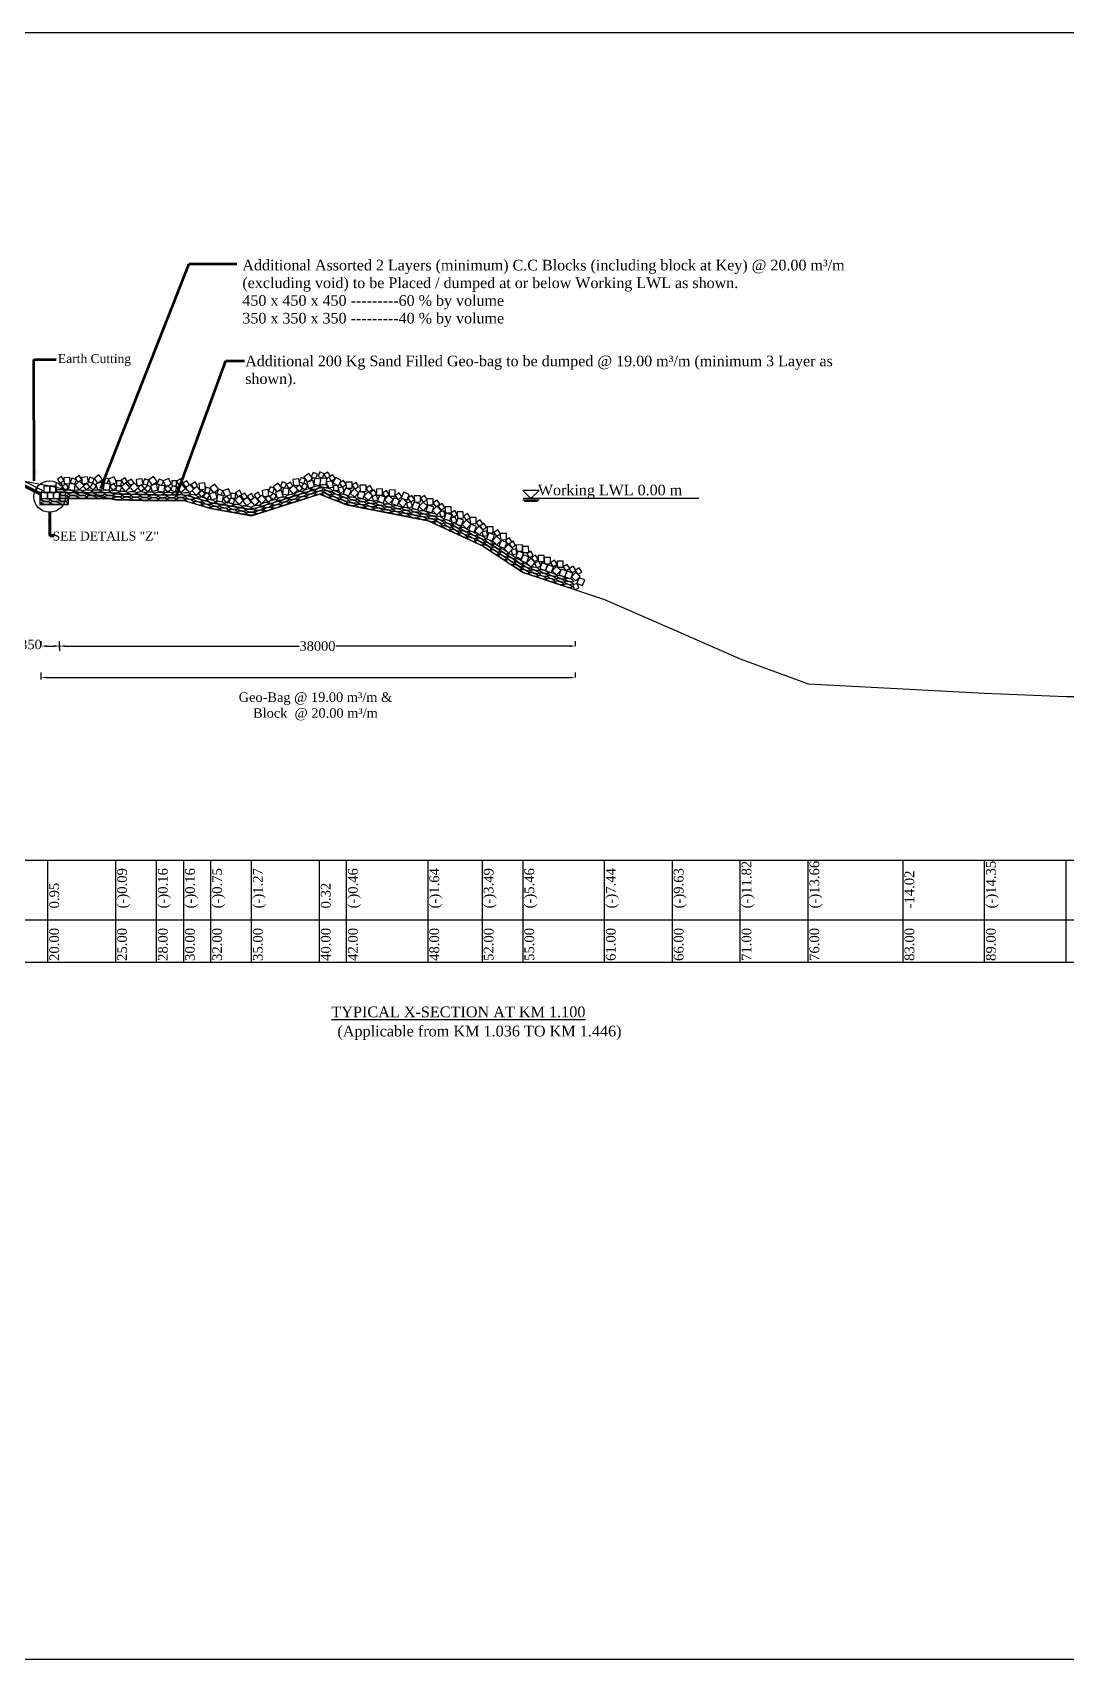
# Model space of a CAD drawing. Header units: metres. Extents: x -2434 to 11656, y -15288 to 8109.
# Drawn here: x 1209.5 to 1285.7, y -13585.7 to -13465.8 of the extents above; entities that cross this region are included whole.
import ezdxf

# ---------------------------------------------------------------- set-up
doc = ezdxf.new("R2010")
doc.units = ezdxf.units.M
doc.layers.add('LINE', color=7, linetype='Continuous')
doc.styles.get("Standard").update_dxf_attribs({"font": 'times.ttf'})
doc.dimstyles.get("Standard").update_dxf_attribs({"dimtxt": 0.5, "dimasz": 0.4075, "dimexe": 0.364, "dimexo": 0.219, "dimgap": 0.09, "dimtad": 0, "dimdec": 0, "dimlfac": 1000, "dimzin": 0, "dimdsep": 46, "dimtxsty": 'Standard', "dimcen": 0.09, "dimadec": 0, "dimazin": 0, "dimtfac": 1, "dimtdec": 0, "dimtofl": 0, "dimtmove": 0, "dimatfit": 3, "dimfxl": 1, "dimtolj": 1, "dimtzin": 0, "dimarcsym": 0})

# ---------------------------------------------------------------- blocks, each defined once
blk = doc.blocks.new('*D509')
at = {"color": 0, "lineweight": -2, "ltscale": 0.5}
for p, q in [((1211.51, -13511.14), (1211.51, -13510.63)), ((1211.92, -13510.99), (1229.17, -13510.99)), ((1249.1, -13510.99), (1231.85, -13510.99)), ((1249.51, -13510.99), (1249.51, -13510.63))]:
    blk.add_line(p, q, dxfattribs=at)
at = {"color": 0, "linetype": 'Continuous', "lineweight": -3, "ltscale": 0.5}
for points in [[(1211.92, -13510.92), (1211.92, -13511.06), (1211.51, -13510.99)], [(1249.1, -13510.92), (1249.1, -13511.06), (1249.51, -13510.99)]]:
    blk.add_solid(points, dxfattribs=at)
at = {"layer": 'Defpoints', "color": 0, "linetype": 'Continuous', "lineweight": -3, "ltscale": 0.5}
for p in [(1249.51, -13510.99), (1249.51, -13510.99), (1211.51, -13516.69)]:
    blk.add_point(p, dxfattribs=at)
at = {"color": 0, "linetype": 'Continuous', "lineweight": -3, "ltscale": 0.5, "insert": (1230.51, -13510.99), "char_height": 0.7, "attachment_point": 5}
blk.add_mtext('\\A1;38000', dxfattribs=at)
blk = doc.blocks.new('*D510')
at = {"color": 0, "lineweight": -2, "ltscale": 0.5}
for p, q in [((1210.16, -13510.99), (1210.16, -13510.63)), ((1210.57, -13510.99), (1211.1, -13510.99)), ((1211.51, -13510.89), (1211.51, -13511.35))]:
    blk.add_line(p, q, dxfattribs=at)
at = {"color": 0, "linetype": 'Continuous', "lineweight": -3, "ltscale": 0.5}
for points in [[(1210.57, -13510.92), (1210.57, -13511.06), (1210.16, -13510.99)], [(1211.1, -13510.92), (1211.1, -13511.06), (1211.51, -13510.99)]]:
    blk.add_solid(points, dxfattribs=at)
at = {"layer": 'Defpoints', "color": 0, "linetype": 'Continuous', "lineweight": -3, "ltscale": 0.5}
for p in [(1210.16, -13510.99), (1211.51, -13510.68), (1211.51, -13510.99)]:
    blk.add_point(p, dxfattribs=at)
at = {"color": 0, "linetype": 'Continuous', "lineweight": -3, "ltscale": 0.5, "insert": (1209.14, -13510.88), "char_height": 0.7, "attachment_point": 5}
blk.add_mtext('\\A1;1350', dxfattribs=at)
blk = doc.blocks.new('*D511')
at = {"color": 0, "lineweight": -2, "ltscale": 0.5}
for p, q in [((1210.16, -13513.46), (1210.16, -13512.94)), ((1210.57, -13513.31), (1249.1, -13513.31)), ((1249.51, -13513.31), (1249.51, -13512.94))]:
    blk.add_line(p, q, dxfattribs=at)
at = {"color": 0, "linetype": 'Continuous', "lineweight": -3, "ltscale": 0.5}
for points in [[(1210.57, -13513.24), (1210.57, -13513.38), (1210.16, -13513.31)], [(1249.1, -13513.24), (1249.1, -13513.38), (1249.51, -13513.31)]]:
    blk.add_solid(points, dxfattribs=at)
at = {"layer": 'Defpoints', "color": 0, "linetype": 'Continuous', "lineweight": -3, "ltscale": 0.5}
for p in [(1249.51, -13513.31), (1249.51, -13513.31), (1210.16, -13519.35)]:
    blk.add_point(p, dxfattribs=at)
at = {"color": 0, "linetype": 'Continuous', "lineweight": -3, "ltscale": 0.5, "insert": (1230.36, -13515.44), "char_height": 0.7, "attachment_point": 5}
blk.add_mtext('\\A1;Geo-Bag @ 19.00 m³/m &\\PBlock  @ 20.00 m³/m', dxfattribs=at)

msp = doc.modelspace()

# ---------------------------------------------------------------- linework, layer by layer
at = {"color": 0, "linetype": 'Continuous', "lineweight": -3, "ltscale": 0.5}
for p, q in [((1210.160176, -13499.828929), (1204.788069, -13497.142875)), ((1210.160176, -13499.717125), (1204.811676, -13497.042875)), ((1210.060176, -13499.858426), (1204.829075, -13497.242875)), ((1210.343377, -13499.585119), (1204.858889, -13496.842875)), ((1208.656515, -13498.783097), (1210.656515, -13499.165097)), ((1209.781882, -13499.527979), (1209.871325, -13499.349093)), ((1210.139653, -13499.706864), (1210.229096, -13499.527979)), ((1210.656515, -13499.165097), (1215.656515, -13500.205097)), ((1211.510176, -13500.119097), (1215.220314, -13500.114367)), ((1212.152579, -13500.119659), (1212.152579, -13500.562362)), ((1215.656515, -13500.205097), (1218.656515, -13500.283097)), ((1225.656515, -13501.385097), (1230.656515, -13499.799097)), ((1230.656515, -13499.799097), (1232.656515, -13500.579097)), ((1246.231893, -13500.119097), (1245.631893, -13499.519097)), ((1246.831893, -13499.519097), (1245.631893, -13499.519097)), ((1245.631893, -13500.219097), (1246.831893, -13500.219097)), ((1258.605781, -13500.119097), (1245.661113, -13500.119097)), ((1246.231893, -13500.119097), (1246.831893, -13499.519097)), ((1210.060176, -13500.562362), (1212.152579, -13500.562362)), ((1218.656515, -13500.283097), (1220.656515, -13500.275097)), ((1220.656515, -13500.275097), (1222.656515, -13500.865097)), ((1222.656515, -13500.865097), (1225.656515, -13501.385097)), ((1232.656515, -13500.579097), (1238.656515, -13501.759097)), ((1245.751893, -13500.319097), (1246.711893, -13500.319097)), ((1238.656515, -13501.759097), (1242.656515, -13503.609097)), ((1242.656515, -13503.609097), (1245.656515, -13505.579097)), ((1245.656515, -13505.579097), (1251.656515, -13507.559097)), ((1251.656515, -13507.559097), (1256.656515, -13509.749097)), ((1256.656515, -13509.749097), (1261.656515, -13511.939097)), ((1261.656515, -13511.939097), (1266.656515, -13513.779097)), ((1266.656515, -13513.779097), (1273.656515, -13514.139097)), ((1273.656515, -13514.139097), (1279.656515, -13514.469097)), ((1279.656515, -13514.469097), (1285.656515, -13514.699097)), ((1285.656515, -13514.699097), (1290.656515, -13514.729097))]:
    msp.add_line(p, q, dxfattribs=at)
at = {"color": 0, "lineweight": -3, "ltscale": 0.5}
msp.add_line((1210.060176, -13499.858426), (1210.060176, -13500.562362), dxfattribs=at)
at = {"color": 0, "lineweight": -2}
for p, q in [((1185.656515, -13526.76622), (1290.656515, -13526.76622)), ((1210.656515, -13534.286604), (1210.656515, -13526.76622)), ((1215.656515, -13534.286604), (1215.656515, -13526.76622)), ((1218.656515, -13534.286604), (1218.656515, -13526.76622)), ((1220.656515, -13534.286604), (1220.656515, -13526.76622)), ((1222.656515, -13534.286604), (1222.656515, -13526.76622)), ((1225.656515, -13534.286604), (1225.656515, -13526.76622)), ((1230.656515, -13534.286604), (1230.656515, -13526.76622)), ((1232.656515, -13534.286604), (1232.656515, -13526.76622)), ((1238.656515, -13534.286604), (1238.656515, -13526.76622)), ((1242.656515, -13534.286604), (1242.656515, -13526.76622)), ((1245.656515, -13534.286604), (1245.656515, -13526.76622)), ((1251.656515, -13534.286604), (1251.656515, -13526.76622)), ((1256.656515, -13534.286604), (1256.656515, -13526.76622)), ((1261.656515, -13534.286604), (1261.656515, -13526.76622)), ((1266.656515, -13534.286604), (1266.656515, -13526.76622)), ((1273.656515, -13534.286604), (1273.656515, -13526.76622)), ((1279.656515, -13534.286604), (1279.656515, -13526.76622)), ((1285.656515, -13534.286604), (1285.656515, -13526.76622)), ((1176.106726, -13531.159447), (1290.656515, -13531.159447)), ((1176.005834, -13534.286604), (1291.724283, -13534.286604))]:
    msp.add_line(p, q, dxfattribs=at)
at = {"color": 0, "linetype": 'Continuous', "lineweight": -3, "ltscale": 0.5}
for points in [[(1211.250753, -13499.454962), (1211.700059, -13499.429975), (1211.675072, -13498.98067), (1211.225766, -13499.005657), (1211.250753, -13499.454962)], [(1211.531267, -13498.988667), (1211.82779, -13498.802727), (1211.64185, -13498.506203), (1211.345326, -13498.692144), (1211.531267, -13498.988667)], [(1211.876075, -13499.512948), (1212.172598, -13499.327007), (1211.986658, -13499.030484), (1211.690135, -13499.216424), (1211.876075, -13499.512948)], [(1211.84942, -13499.037893), (1212.298726, -13499.012906), (1212.273739, -13498.5636), (1211.824433, -13498.588587), (1211.84942, -13499.037893)], [(1212.664824, -13499.075729), (1212.218638, -13499.017269), (1212.160178, -13499.463456), (1212.606364, -13499.521916), (1212.664824, -13499.075729)], [(1212.298508, -13498.943951), (1212.625106, -13499.069785), (1212.750939, -13498.743187), (1212.424342, -13498.617354), (1212.298508, -13498.943951)], [(1213.29233, -13499.171848), (1212.988842, -13498.83959), (1212.656584, -13499.143078), (1212.960072, -13499.475336), (1213.29233, -13499.171848)], [(1212.854333, -13498.90729), (1213.150857, -13498.721349), (1212.964916, -13498.424826), (1212.668393, -13498.610766), (1212.854333, -13498.90729)], [(1213.577057, -13498.52761), (1213.130344, -13498.5819), (1213.184634, -13499.028613), (1213.631347, -13498.974323), (1213.577057, -13498.52761)], [(1213.746802, -13499.261535), (1213.52743, -13498.988815), (1213.254711, -13499.208188), (1213.474083, -13499.480907), (1213.746802, -13499.261535)], [(1213.615696, -13498.871533), (1213.942294, -13498.997366), (1214.068127, -13498.670769), (1213.74153, -13498.544935), (1213.615696, -13498.871533)], [(1214.014319, -13499.486032), (1214.227962, -13499.208802), (1213.950731, -13498.995159), (1213.737088, -13499.272389), (1214.014319, -13499.486032)], [(1214.315996, -13499.00005), (1214.676115, -13498.730207), (1214.406272, -13498.370089), (1214.046154, -13498.639931), (1214.315996, -13499.00005)], [(1214.179646, -13499.038025), (1214.300031, -13499.471623), (1214.733629, -13499.351238), (1214.613244, -13498.91764), (1214.179646, -13499.038025)], [(1214.683163, -13498.897588), (1215.009761, -13499.023421), (1215.135594, -13498.696824), (1214.808997, -13498.57099), (1214.683163, -13498.897588)], [(1215.236182, -13499.051497), (1214.789996, -13498.993037), (1214.731536, -13499.439223), (1215.177722, -13499.497683), (1215.236182, -13499.051497)], [(1215.122725, -13498.684126), (1215.289835, -13499.101946), (1215.707656, -13498.934835), (1215.540545, -13498.517015), (1215.122725, -13498.684126)], [(1215.704518, -13499.297063), (1215.485146, -13499.024344), (1215.212426, -13499.243716), (1215.431798, -13499.516435), (1215.704518, -13499.297063)], [(1216.059495, -13499.161827), (1216.061874, -13498.811835), (1215.711882, -13498.809456), (1215.709503, -13499.159448), (1216.059495, -13499.161827)], [(1216.22724, -13499.070371), (1216.523764, -13498.884431), (1216.337823, -13498.587907), (1216.0413, -13498.773848), (1216.22724, -13499.070371)], [(1216.399551, -13498.960796), (1216.059496, -13499.25552), (1216.35422, -13499.595576), (1216.694275, -13499.300851), (1216.399551, -13498.960796)], [(1216.705883, -13499.172266), (1217.002407, -13498.986325), (1216.816466, -13498.689802), (1216.519943, -13498.875742), (1216.705883, -13499.172266)], [(1217.31841, -13499.304122), (1217.014923, -13498.971864), (1216.682665, -13499.275352), (1216.986152, -13499.60761), (1217.31841, -13499.304122)], [(1217.603138, -13498.659884), (1217.156425, -13498.714174), (1217.210715, -13499.160887), (1217.657428, -13499.106597), (1217.603138, -13498.659884)], [(1217.641777, -13499.003807), (1217.968374, -13499.12964), (1218.094208, -13498.803043), (1217.76761, -13498.677209), (1217.641777, -13499.003807)], [(1218.342077, -13499.132324), (1218.702195, -13498.862481), (1218.432353, -13498.502363), (1218.072235, -13498.772205), (1218.342077, -13499.132324)], [(1218.709244, -13499.029862), (1219.035841, -13499.155695), (1219.161675, -13498.829098), (1218.835077, -13498.703264), (1218.709244, -13499.029862)], [(1219.148805, -13498.8164), (1219.315916, -13499.23422), (1219.733737, -13499.06711), (1219.566626, -13498.649289), (1219.148805, -13498.8164)], [(1220.131998, -13499.173614), (1220.134377, -13498.823622), (1219.784385, -13498.821243), (1219.782006, -13499.171235), (1220.131998, -13499.173614)], [(1220.311661, -13499.150636), (1220.608184, -13498.964696), (1220.422244, -13498.668172), (1220.125721, -13498.854113), (1220.311661, -13499.150636)], [(1220.483971, -13499.041061), (1220.143916, -13499.335785), (1220.43864, -13499.67584), (1220.778696, -13499.381116), (1220.483971, -13499.041061)], [(1220.775402, -13499.291613), (1221.071925, -13499.105673), (1220.885985, -13498.809149), (1220.589461, -13498.99509), (1220.775402, -13499.291613)], [(1221.38086, -13499.375692), (1221.677383, -13499.189752), (1221.491443, -13498.893228), (1221.194919, -13499.079169), (1221.38086, -13499.375692)], [(1222.2084, -13498.966794), (1221.761687, -13499.021084), (1221.815978, -13499.467797), (1222.262691, -13499.413507), (1222.2084, -13498.966794)], [(1227.525596, -13499.629618), (1227.885714, -13499.359775), (1227.615872, -13498.999657), (1227.255753, -13499.2695), (1227.525596, -13499.629618)], [(1227.785563, -13499.226066), (1228.112161, -13499.3519), (1228.237994, -13499.025302), (1227.911397, -13498.899469), (1227.785563, -13499.226066)], [(1228.399086, -13499.390358), (1228.695609, -13499.204418), (1228.509669, -13498.907895), (1228.213145, -13499.093835), (1228.399086, -13499.390358)], [(1229.144894, -13498.667547), (1228.698181, -13498.721837), (1228.752471, -13499.168551), (1229.199184, -13499.11426), (1229.144894, -13498.667547)], [(1229.171292, -13498.89844), (1229.49789, -13499.024274), (1229.623723, -13498.697676), (1229.297126, -13498.571843), (1229.171292, -13498.89844)], [(1229.593387, -13499.471176), (1229.80703, -13499.193946), (1229.529799, -13498.980303), (1229.316156, -13499.257533), (1229.593387, -13499.471176)], [(1229.780153, -13498.905224), (1230.140271, -13498.635382), (1229.870429, -13498.275264), (1229.51031, -13498.545106), (1229.780153, -13498.905224)], [(1229.725597, -13498.919737), (1229.845982, -13499.353336), (1230.279581, -13499.23295), (1230.159196, -13498.799352), (1229.725597, -13498.919737)], [(1230.055111, -13498.518847), (1230.381708, -13498.64468), (1230.507542, -13498.318083), (1230.180944, -13498.192249), (1230.055111, -13498.518847)], [(1230.747424, -13498.69063), (1230.301237, -13498.63217), (1230.242778, -13499.078356), (1230.688964, -13499.136816), (1230.747424, -13498.69063)], [(1230.557782, -13498.491554), (1230.88438, -13498.617387), (1231.010213, -13498.29079), (1230.683616, -13498.164956), (1230.557782, -13498.491554)], [(1231.199541, -13498.66502), (1230.753355, -13498.60656), (1230.694895, -13499.052746), (1231.141082, -13499.111206), (1231.199541, -13498.66502)], [(1231.171305, -13498.655846), (1231.467828, -13498.469905), (1231.281888, -13498.173382), (1230.985365, -13498.359322), (1231.171305, -13498.655846)], [(1231.675725, -13499.280861), (1231.622593, -13498.834008), (1231.175741, -13498.88714), (1231.228873, -13499.333993), (1231.675725, -13499.280861)], [(1231.336569, -13498.555355), (1231.528732, -13498.847885), (1231.821261, -13498.655722), (1231.629098, -13498.363192), (1231.336569, -13498.555355)], [(1232.262852, -13498.783315), (1231.868131, -13498.567223), (1231.652039, -13498.961944), (1232.04676, -13499.178036), (1232.262852, -13498.783315)], [(1232.128737, -13498.980049), (1232.3209, -13499.272578), (1232.613429, -13499.080415), (1232.421266, -13498.787886), (1232.128737, -13498.980049)], [(1232.614942, -13499.368623), (1233.064841, -13499.359068), (1233.055285, -13498.909169), (1232.605387, -13498.918725), (1232.614942, -13499.368623)], [(1233.058771, -13499.136677), (1233.250934, -13499.429207), (1233.543464, -13499.237044), (1233.351301, -13498.944515), (1233.058771, -13499.136677)], [(1215.633143, -13499.485265), (1215.959741, -13499.611098), (1216.085574, -13499.284501), (1215.758977, -13499.158667), (1215.633143, -13499.485265)], [(1217.772883, -13499.393809), (1217.55351, -13499.121089), (1217.280791, -13499.340462), (1217.500163, -13499.613181), (1217.772883, -13499.393809)], [(1218.040399, -13499.618306), (1218.254042, -13499.341076), (1217.976812, -13499.127433), (1217.763169, -13499.404663), (1218.040399, -13499.618306)], [(1218.205727, -13499.170299), (1218.326112, -13499.603897), (1218.75971, -13499.483512), (1218.639325, -13499.049914), (1218.205727, -13499.170299)], [(1219.262263, -13499.183771), (1218.816076, -13499.125311), (1218.757616, -13499.571497), (1219.203803, -13499.629957), (1219.262263, -13499.183771)], [(1219.730598, -13499.429337), (1219.511226, -13499.156618), (1219.238507, -13499.37599), (1219.457879, -13499.64871), (1219.730598, -13499.429337)], [(1219.705646, -13499.497051), (1220.032243, -13499.622885), (1220.158077, -13499.296287), (1219.831479, -13499.170454), (1219.705646, -13499.497051)], [(1221.114679, -13499.072066), (1220.774624, -13499.366791), (1221.069348, -13499.706846), (1221.409403, -13499.412122), (1221.114679, -13499.072066)], [(1221.912564, -13499.570368), (1221.609077, -13499.23811), (1221.276819, -13499.541598), (1221.580306, -13499.873856), (1221.912564, -13499.570368)], [(1222.223346, -13499.782703), (1222.003974, -13499.509983), (1221.731255, -13499.729355), (1221.950627, -13500.002075), (1222.223346, -13499.782703)], [(1222.376613, -13500.155455), (1222.590256, -13499.878225), (1222.313026, -13499.664582), (1222.099383, -13499.941812), (1222.376613, -13500.155455)], [(1222.187378, -13499.616629), (1222.513976, -13499.742462), (1222.639809, -13499.415865), (1222.313212, -13499.290031), (1222.187378, -13499.616629)], [(1222.560933, -13499.772981), (1222.681318, -13500.20658), (1223.114916, -13500.086194), (1222.994531, -13499.652596), (1222.560933, -13499.772981)], [(1222.851747, -13499.698274), (1223.211866, -13499.428432), (1222.942023, -13499.068314), (1222.581905, -13499.338156), (1222.851747, -13499.698274)], [(1223.581136, -13499.905063), (1223.134949, -13499.846603), (1223.076489, -13500.29279), (1223.522676, -13500.35125), (1223.581136, -13499.905063)], [(1223.093546, -13499.759328), (1223.420143, -13499.885161), (1223.545977, -13499.558564), (1223.219379, -13499.43273), (1223.093546, -13499.759328)], [(1223.547125, -13499.561685), (1223.714236, -13499.979506), (1224.132057, -13499.812395), (1223.964946, -13499.394575), (1223.547125, -13499.561685)], [(1224.044287, -13500.207626), (1223.824915, -13499.934906), (1223.552196, -13500.154279), (1223.771568, -13500.426998), (1224.044287, -13500.207626)], [(1223.969161, -13500.405566), (1224.295758, -13500.531399), (1224.421592, -13500.204802), (1224.094994, -13500.078968), (1223.969161, -13500.405566)], [(1224.478557, -13500.090263), (1224.480936, -13499.740271), (1224.130944, -13499.737892), (1224.128565, -13500.087884), (1224.478557, -13500.090263)], [(1224.75365, -13499.926988), (1224.413595, -13500.221713), (1224.708319, -13500.561768), (1225.048375, -13500.267044), (1224.75365, -13499.926988)], [(1224.64504, -13499.997551), (1224.941563, -13499.81161), (1224.755623, -13499.515087), (1224.4591, -13499.701027), (1224.64504, -13499.997551)], [(1225.051463, -13500.202995), (1225.347986, -13500.017054), (1225.162046, -13499.720531), (1224.865523, -13499.906471), (1225.051463, -13500.202995)], [(1225.340571, -13500.02018), (1225.000515, -13500.314904), (1225.29524, -13500.654959), (1225.635295, -13500.360235), (1225.340571, -13500.02018)], [(1225.535996, -13500.243886), (1225.832519, -13500.057945), (1225.646579, -13499.761422), (1225.350055, -13499.947362), (1225.535996, -13500.243886)], [(1225.912736, -13499.992683), (1225.572681, -13500.287407), (1225.867405, -13500.627462), (1226.20746, -13500.332738), (1225.912736, -13499.992683)], [(1226.025499, -13500.141878), (1226.322023, -13499.955937), (1226.136082, -13499.659414), (1225.839559, -13499.845354), (1226.025499, -13500.141878)], [(1226.714516, -13500.196816), (1226.411029, -13499.864558), (1226.078771, -13500.168046), (1226.382258, -13500.500304), (1226.714516, -13500.196816)], [(1226.879468, -13499.465237), (1226.432755, -13499.519527), (1226.487046, -13499.96624), (1226.933759, -13499.91195), (1226.879468, -13499.465237)], [(1227.151012, -13500.179392), (1226.93164, -13499.906673), (1226.65892, -13500.126045), (1226.878293, -13500.398764), (1227.151012, -13500.179392)], [(1226.890378, -13499.586107), (1227.216975, -13499.71194), (1227.342809, -13499.385343), (1227.016211, -13499.259509), (1226.890378, -13499.586107)], [(1227.283693, -13500.204519), (1227.497336, -13499.927288), (1227.220105, -13499.713645), (1227.006462, -13499.990876), (1227.283693, -13500.204519)], [(1227.423217, -13499.660387), (1227.543602, -13500.093985), (1227.9772, -13499.9736), (1227.856815, -13499.540001), (1227.423217, -13499.660387)], [(1228.427322, -13499.399533), (1227.981136, -13499.341073), (1227.922676, -13499.787259), (1228.368862, -13499.845719), (1228.427322, -13499.399533)], [(1229.053401, -13499.489606), (1228.749914, -13499.157348), (1228.417656, -13499.460835), (1228.721143, -13499.793093), (1229.053401, -13499.489606)], [(1229.416438, -13499.381702), (1229.197066, -13499.108983), (1228.924346, -13499.328355), (1229.143718, -13499.601075), (1229.416438, -13499.381702)], [(1232.046485, -13499.515654), (1232.02704, -13499.166195), (1231.677581, -13499.185639), (1231.697025, -13499.535098), (1232.046485, -13499.515654)], [(1232.138191, -13499.691456), (1232.473336, -13499.590571), (1232.37245, -13499.255426), (1232.037306, -13499.356311), (1232.138191, -13499.691456)], [(1232.562145, -13499.34864), (1232.407415, -13499.771202), (1232.829978, -13499.925932), (1232.984707, -13499.503369), (1232.562145, -13499.34864)], [(1233.542729, -13499.700882), (1233.214116, -13499.393452), (1232.906685, -13499.722065), (1233.235299, -13500.029495), (1233.542729, -13499.700882)], [(1233.59098, -13499.571498), (1233.436251, -13499.99406), (1233.858813, -13500.148789), (1234.013542, -13499.726227), (1233.59098, -13499.571498)], [(1233.643778, -13499.591481), (1234.093676, -13499.581926), (1234.084121, -13499.132027), (1233.634222, -13499.141583), (1233.643778, -13499.591481)], [(1234.571564, -13499.92374), (1234.242951, -13499.61631), (1233.935521, -13499.944923), (1234.264134, -13500.252353), (1234.571564, -13499.92374)], [(1234.087607, -13499.359535), (1234.27977, -13499.652064), (1234.572299, -13499.459902), (1234.380136, -13499.167372), (1234.087607, -13499.359535)], [(1234.380741, -13499.679266), (1234.572904, -13499.971796), (1234.865433, -13499.779633), (1234.673271, -13499.487103), (1234.380741, -13499.679266)], [(1234.624607, -13500.30671), (1234.959752, -13500.205825), (1234.858866, -13499.87068), (1234.523722, -13499.971565), (1234.624607, -13500.30671)], [(1234.859871, -13499.870316), (1235.309769, -13499.86076), (1235.300214, -13499.410861), (1234.850315, -13499.420417), (1234.859871, -13499.870316)], [(1235.086441, -13499.873991), (1234.931712, -13500.296553), (1235.354274, -13500.451282), (1235.509003, -13500.02872), (1235.086441, -13499.873991)], [(1235.303868, -13499.730962), (1235.496031, -13500.023492), (1235.788561, -13499.831329), (1235.596398, -13499.5388), (1235.303868, -13499.730962)], [(1236.076359, -13500.198183), (1235.747746, -13499.890753), (1235.440315, -13500.219366), (1235.768929, -13500.526796), (1236.076359, -13500.198183)], [(1235.788208, -13499.946374), (1236.238106, -13499.936818), (1236.228551, -13499.486919), (1235.778652, -13499.496475), (1235.788208, -13499.946374)], [(1236.12461, -13500.068799), (1235.969881, -13500.491361), (1236.392443, -13500.64609), (1236.547172, -13500.223528), (1236.12461, -13500.068799)], [(1236.237338, -13499.888662), (1236.429501, -13500.181192), (1236.722031, -13499.989029), (1236.529868, -13499.6965), (1236.237338, -13499.888662)], [(1237.105194, -13500.421041), (1236.776581, -13500.11361), (1236.469151, -13500.442224), (1236.797764, -13500.749654), (1237.105194, -13500.421041)], [(1236.839767, -13499.661239), (1236.685038, -13500.083802), (1237.1076, -13500.238531), (1237.262329, -13499.815969), (1236.839767, -13499.661239)], [(1237.161027, -13500.096868), (1237.35319, -13500.389398), (1237.645719, -13500.197235), (1237.453556, -13499.904706), (1237.161027, -13500.096868)], [(1237.649433, -13500.384128), (1238.099331, -13500.374572), (1238.089776, -13499.924674), (1237.639877, -13499.934229), (1237.649433, -13500.384128)], [(1238.093618, -13500.094416), (1238.285781, -13500.386945), (1238.578311, -13500.194782), (1238.386148, -13499.902253), (1238.093618, -13500.094416)], [(1238.586422, -13500.59631), (1239.036321, -13500.586754), (1239.026765, -13500.136855), (1238.576867, -13500.146411), (1238.586422, -13500.59631)], [(1239.037351, -13500.433995), (1239.229514, -13500.726525), (1239.522043, -13500.534362), (1239.32988, -13500.241832), (1239.037351, -13500.433995)], [(1237.170481, -13500.808276), (1237.505626, -13500.70739), (1237.40474, -13500.372246), (1237.069595, -13500.473131), (1237.170481, -13500.808276)], [(1237.625042, -13500.375499), (1237.470312, -13500.798061), (1237.892875, -13500.952791), (1238.047604, -13500.530228), (1237.625042, -13500.375499)], [(1238.615694, -13500.693537), (1238.28708, -13500.386107), (1237.97965, -13500.71472), (1238.308264, -13501.02215), (1238.615694, -13500.693537)], [(1238.653877, -13500.598357), (1238.499148, -13501.020919), (1238.92171, -13501.175648), (1239.076439, -13500.753086), (1238.653877, -13500.598357)], [(1239.619594, -13500.993377), (1239.290981, -13500.685947), (1238.98355, -13501.01456), (1239.312164, -13501.32199), (1239.619594, -13500.993377)], [(1239.404911, -13500.679779), (1239.597074, -13500.972308), (1239.889603, -13500.780146), (1239.69744, -13500.487616), (1239.404911, -13500.679779)], [(1239.5882, -13501.463058), (1239.923345, -13501.362172), (1239.822459, -13501.027028), (1239.487314, -13501.127913), (1239.5882, -13501.463058)], [(1239.991979, -13501.182279), (1239.837249, -13501.604842), (1240.259812, -13501.759571), (1240.414541, -13501.337009), (1239.991979, -13501.182279)], [(1239.920535, -13501.183595), (1240.370434, -13501.174039), (1240.360878, -13500.724141), (1239.91098, -13500.733697), (1239.920535, -13501.183595)], [(1240.326492, -13501.205582), (1240.518655, -13501.498111), (1240.811184, -13501.305948), (1240.619021, -13501.013419), (1240.326492, -13501.205582)], [(1240.81371, -13501.559591), (1241.263609, -13501.550035), (1241.254053, -13501.100137), (1240.804155, -13501.109692), (1240.81371, -13501.559591)], [(1241.263733, -13501.427696), (1241.455896, -13501.720225), (1241.748425, -13501.528063), (1241.556263, -13501.235533), (1241.263733, -13501.427696)], [(1240.429719, -13501.901735), (1240.764864, -13501.80085), (1240.663978, -13501.465705), (1240.328834, -13501.566591), (1240.429719, -13501.901735)], [(1240.853673, -13501.558919), (1240.698943, -13501.981482), (1241.121506, -13502.136211), (1241.276235, -13501.713649), (1240.853673, -13501.558919)], [(1241.795783, -13502.018813), (1241.467169, -13501.711383), (1241.159739, -13502.039996), (1241.488353, -13502.347426), (1241.795783, -13502.018813)], [(1241.794669, -13502.020494), (1241.63994, -13502.443057), (1242.062502, -13502.597786), (1242.217231, -13502.175224), (1241.794669, -13502.020494)], [(1241.752022, -13501.975076), (1242.201921, -13501.96552), (1242.192365, -13501.515622), (1241.742467, -13501.525178), (1241.752022, -13501.975076)], [(1242.738684, -13502.47162), (1242.410071, -13502.16419), (1242.102641, -13502.492803), (1242.431254, -13502.800233), (1242.738684, -13502.47162)], [(1242.196644, -13501.881619), (1242.388807, -13502.174148), (1242.681336, -13501.981986), (1242.489173, -13501.689456), (1242.196644, -13501.881619)], [(1242.468606, -13502.122406), (1242.660768, -13502.414936), (1242.953298, -13502.222773), (1242.761135, -13501.930244), (1242.468606, -13502.122406)], [(1242.728053, -13502.927926), (1243.063198, -13502.82704), (1242.962312, -13502.491895), (1242.627167, -13502.592781), (1242.728053, -13502.927926)], [(1243.012656, -13502.660298), (1243.462555, -13502.650743), (1243.452999, -13502.200844), (1243.003101, -13502.2104), (1243.012656, -13502.660298)], [(1243.501016, -13502.611366), (1243.693178, -13502.903896), (1243.985708, -13502.711733), (1243.793545, -13502.419204), (1243.501016, -13502.611366)], [(1243.121576, -13502.656389), (1242.966847, -13503.078951), (1243.389409, -13503.23368), (1243.544138, -13502.811118), (1243.121576, -13502.656389)], [(1244.033065, -13503.202483), (1243.704452, -13502.895053), (1243.397022, -13503.223666), (1243.725635, -13503.531097), (1244.033065, -13503.202483)], [(1244.031951, -13503.204165), (1243.877222, -13503.626727), (1244.299784, -13503.781456), (1244.454513, -13503.358894), (1244.031951, -13503.204165)], [(1243.989305, -13503.158746), (1244.439203, -13503.149191), (1244.429648, -13502.699292), (1243.979749, -13502.708848), (1243.989305, -13503.158746)], [(1244.89323, -13503.807495), (1244.564617, -13503.500065), (1244.257187, -13503.828679), (1244.5858, -13504.136109), (1244.89323, -13503.807495)], [(1244.35119, -13503.217494), (1244.543353, -13503.510024), (1244.835882, -13503.317861), (1244.64372, -13503.025331), (1244.35119, -13503.217494)], [(1244.623152, -13503.458282), (1244.815314, -13503.750811), (1245.107844, -13503.558648), (1244.915681, -13503.266119), (1244.623152, -13503.458282)], [(1244.882599, -13504.263801), (1245.217744, -13504.162915), (1245.116858, -13503.827771), (1244.781713, -13503.928656), (1244.882599, -13504.263801)], [(1245.167203, -13503.996173), (1245.617101, -13503.986618), (1245.607546, -13503.536719), (1245.157647, -13503.546275), (1245.167203, -13503.996173)], [(1245.621982, -13504.10919), (1246.071881, -13504.099634), (1246.062325, -13503.649735), (1245.612426, -13503.659291), (1245.621982, -13504.10919)], [(1245.276122, -13503.992264), (1245.121393, -13504.414826), (1245.543955, -13504.569556), (1245.698684, -13504.146993), (1245.276122, -13503.992264)], [(1245.656101, -13504.269656), (1245.501372, -13504.692218), (1245.923934, -13504.846947), (1246.078664, -13504.424385), (1245.656101, -13504.269656)], [(1246.546913, -13504.837573), (1246.2183, -13504.530143), (1245.91087, -13504.858756), (1246.239483, -13505.166187), (1246.546913, -13504.837573)], [(1245.925332, -13504.195279), (1246.117495, -13504.487809), (1246.410024, -13504.295646), (1246.217861, -13504.003116), (1245.925332, -13504.195279)], [(1246.276835, -13504.488359), (1246.468998, -13504.780889), (1246.761527, -13504.588726), (1246.569364, -13504.296197), (1246.276835, -13504.488359)], [(1246.61975, -13505.201201), (1246.954895, -13505.100315), (1246.854009, -13504.76517), (1246.518864, -13504.866056), (1246.61975, -13505.201201)], [(1246.766255, -13504.767503), (1247.216153, -13504.757947), (1247.206598, -13504.308049), (1246.756699, -13504.317604), (1246.766255, -13504.767503)], [(1247.041362, -13504.854815), (1246.886632, -13505.277377), (1247.309195, -13505.432106), (1247.463924, -13505.009544), (1247.041362, -13504.854815)], [(1247.22364, -13504.925546), (1247.673538, -13504.91599), (1247.663983, -13504.466091), (1247.214084, -13504.475647), (1247.22364, -13504.925546)], [(1247.467452, -13505.007015), (1247.312723, -13505.429577), (1247.735285, -13505.584306), (1247.890015, -13505.161744), (1247.467452, -13505.007015)], [(1247.676148, -13504.863361), (1247.86831, -13505.15589), (1248.16084, -13504.963727), (1247.968677, -13504.671198), (1247.676148, -13504.863361)], [(1248.168527, -13505.183321), (1248.618425, -13505.173766), (1248.60887, -13504.723867), (1248.158971, -13504.733423), (1248.168527, -13505.183321)], [(1248.620262, -13505.162322), (1248.812425, -13505.454851), (1249.104954, -13505.262688), (1248.912791, -13504.970159), (1248.620262, -13505.162322)], [(1248.428911, -13505.422795), (1248.100298, -13505.115364), (1247.792867, -13505.443978), (1248.121481, -13505.751408), (1248.428911, -13505.422795)], [(1248.461055, -13505.324023), (1248.306326, -13505.746585), (1248.728888, -13505.901314), (1248.883618, -13505.478752), (1248.461055, -13505.324023)], [(1248.89437, -13505.461752), (1248.73964, -13505.884314), (1249.162203, -13506.039043), (1249.316932, -13505.616481), (1248.89437, -13505.461752)], [(1249.054117, -13505.296203), (1249.24628, -13505.588732), (1249.53881, -13505.39657), (1249.346647, -13505.10404), (1249.054117, -13505.296203)], [(1249.855348, -13505.866042), (1249.526734, -13505.558612), (1249.219304, -13505.887225), (1249.547917, -13506.194655), (1249.855348, -13505.866042)], [(1249.501878, -13505.425036), (1249.69404, -13505.717566), (1249.98657, -13505.525403), (1249.794407, -13505.232874), (1249.501878, -13505.425036)], [(1249.773056, -13505.952313), (1249.618327, -13506.374875), (1250.040889, -13506.529604), (1250.195619, -13506.107042), (1249.773056, -13505.952313)], [(1249.417963, -13506.82026), (1249.753108, -13506.719374), (1249.652223, -13506.384229), (1249.317078, -13506.485115), (1249.417963, -13506.82026)]]:
    msp.add_lwpolyline(points, dxfattribs=at)
for points in [[(1210.160176, -13500.119097), (1210.610176, -13500.119097), (1210.610176, -13499.669097), (1210.160176, -13499.669097)], [(1210.343377, -13499.669097), (1210.793377, -13499.669097), (1210.793377, -13499.219097), (1210.343377, -13499.219097)], [(1210.610176, -13500.119097), (1211.060176, -13500.119097), (1211.060176, -13499.669097), (1210.610176, -13499.669097)], [(1210.793377, -13499.669097), (1211.243377, -13499.669097), (1211.243377, -13499.219097), (1210.793377, -13499.219097)], [(1211.060176, -13500.119097), (1211.510176, -13500.119097), (1211.510176, -13499.669097), (1211.060176, -13499.669097)]]:
    msp.add_lwpolyline(points, close=True, dxfattribs=at)
msp.add_circle((1210.775016, -13499.97422), 1.16136, dxfattribs=at)
for centre, major_axis in [((1210.498228, -13500.227539), (0.332472, -0.013683)), ((1211.159128, -13500.229773), (0.332472, -0.013683)), ((1211.568147, -13499.553625), (0.33266, -0.007868)), ((1211.820282, -13500.226108), (-0.332673, 0.007297)), ((1211.839301, -13499.788575), (0.33266, -0.007868)), ((1211.839301, -13500.006406), (0.33266, -0.007868)), ((1212.230236, -13499.587774), (0.33266, -0.007868)), ((1212.50618, -13499.792892), (0.33266, -0.007868)), ((1212.50618, -13500.010723), (0.33266, -0.007868)), ((1212.897056, -13499.583457), (0.33266, -0.007868)), ((1213.173, -13499.788575), (0.33266, -0.007868)), ((1213.173, -13500.006406), (0.33266, -0.007868)), ((1213.563935, -13499.587774), (0.33266, -0.007868)), ((1213.839879, -13499.792892), (0.33266, -0.007868)), ((1213.839879, -13500.010723), (0.33266, -0.007868)), ((1214.223289, -13499.577683), (0.33266, -0.007868)), ((1214.499233, -13499.782801), (0.33266, -0.007868)), ((1214.499233, -13500.000632), (0.33266, -0.007868)), ((1214.890169, -13499.582), (0.33266, -0.007868)), ((1215.166113, -13499.787119), (0.33266, -0.007868)), ((1215.166113, -13500.004949), (0.33266, -0.007868)), ((1215.553906, -13499.621394), (0.33266, -0.007868)), ((1215.782035, -13499.885223), (0.33266, -0.007868)), ((1215.784062, -13500.102184), (0.33266, -0.007868)), ((1216.199836, -13499.688242), (0.33266, -0.007868)), ((1216.444505, -13500.116176), (0.33266, -0.007868)), ((1216.445799, -13499.897738), (0.33266, -0.007868)), ((1216.863207, -13499.702895), (0.33266, -0.007868)), ((1217.109618, -13500.132501), (0.33266, -0.007868)), ((1217.113738, -13499.914425), (0.33266, -0.007868)), ((1217.531145, -13499.719582), (0.33266, -0.007868)), ((1217.771007, -13500.148997), (0.33266, -0.007868)), ((1217.778548, -13499.931456), (0.33266, -0.007868)), ((1218.195956, -13499.736612), (0.33266, -0.007868)), ((1218.433786, -13500.165321), (0.33266, -0.007868)), ((1218.438387, -13499.949628), (0.33266, -0.007868)), ((1218.855795, -13499.754785), (0.33266, -0.007868)), ((1219.098229, -13499.949628), (0.33266, -0.007868)), ((1219.098896, -13500.167653), (0.33266, -0.007868)), ((1219.515637, -13499.754785), (0.33266, -0.007868)), ((1219.760072, -13500.167794), (0.33266, -0.007868)), ((1219.763675, -13499.951296), (0.33266, -0.007868)), ((1220.170902, -13499.733331), (0.33266, -0.007868)), ((1220.424363, -13499.944394), (0.33266, -0.007868)), ((1220.425183, -13500.165462), (0.33266, -0.007868)), ((1220.828867, -13499.779914), (0.33266, -0.007868)), ((1221.073112, -13500.051268), (0.315945, -0.104422)), ((1221.073724, -13500.28311), (0.315945, -0.104422)), ((1221.432932, -13499.952956), (0.315945, -0.104422)), ((1221.706639, -13500.241912), (0.315945, -0.104422)), ((1222.066459, -13500.143601), (0.315945, -0.104422)), ((1222.699985, -13500.327051), (0.315945, -0.104422)), ((1227.211951, -13500.334849), (0.317244, 0.100405)), ((1227.84407, -13500.131997), (0.317244, 0.100405)), ((1228.107655, -13500.264603), (0.317244, 0.100405)), ((1228.471907, -13499.926531), (0.317244, 0.100405)), ((1228.743177, -13500.066142), (0.317244, 0.100405)), ((1228.745063, -13500.292404), (0.317244, 0.100405)), ((1229.102461, -13499.728071), (0.317244, 0.100405)), ((1229.373731, -13499.867681), (0.317244, 0.100405)), ((1229.375617, -13500.093944), (0.317244, 0.100405)), ((1229.733015, -13499.534571), (0.317244, 0.100405)), ((1230.004285, -13499.674181), (0.317244, 0.100405)), ((1230.006171, -13499.900444), (0.317244, 0.100405)), ((1230.368534, -13499.321226), (0.317244, 0.100405)), ((1230.639804, -13499.460836), (0.317244, 0.100405)), ((1230.641691, -13499.687099), (0.317244, 0.100405)), ((1230.992262, -13499.206647), (0.330845, -0.035587)), ((1231.145371, -13499.871191), (0.299285, -0.145442)), ((1231.276625, -13499.453625), (0.320752, -0.088561)), ((1231.271625, -13499.68819), (0.308497, -0.124719)), ((1231.75919, -13500.111301), (0.308497, -0.124719)), ((1231.88815, -13499.928617), (0.308497, -0.124719)), ((1231.888264, -13499.690279), (0.308497, -0.124719)), ((1232.381186, -13500.353366), (0.308497, -0.124719)), ((1232.508431, -13500.169043), (0.308497, -0.124719)), ((1232.508544, -13499.930705), (0.308497, -0.124719)), ((1233.144277, -13500.341935), (0.324914, -0.071805)), ((1233.149013, -13500.115544), (0.324914, -0.071805)), ((1233.800269, -13500.24245), (0.324914, -0.071805)), ((1234.448267, -13500.369356), (0.324914, -0.071805)), ((1210.497715, -13500.447626), (0.332472, -0.013683)), ((1211.158615, -13500.44986), (0.332472, -0.013683)), ((1211.815278, -13500.446196), (-0.332673, 0.007297)), ((1221.706028, -13500.469746), (0.315945, -0.104422)), ((1222.340166, -13500.425362), (0.315945, -0.104422)), ((1222.340166, -13500.655575), (0.315945, -0.104422)), ((1222.983265, -13500.812055), (0.326084, -0.066288)), ((1222.985426, -13500.587594), (0.326084, -0.066288)), ((1223.337995, -13500.436786), (0.326084, -0.066288)), ((1223.63806, -13500.922959), (0.326084, -0.066288)), ((1223.640221, -13500.698499), (0.326084, -0.066288)), ((1223.99279, -13500.54769), (0.326084, -0.066288)), ((1224.29032, -13501.034076), (0.326084, -0.066288)), ((1224.292481, -13500.809615), (0.326084, -0.066288)), ((1224.64505, -13500.658807), (0.326084, -0.066288)), ((1224.939412, -13501.14808), (0.326084, -0.066288)), ((1224.941573, -13500.923619), (0.326084, -0.066288)), ((1225.294142, -13500.772811), (0.326084, -0.066288)), ((1225.595652, -13501.239548), (0.332186, -0.019424)), ((1225.597813, -13501.015087), (0.332186, -0.019424)), ((1225.941424, -13500.729102), (0.323286, 0.078812)), ((1226.206626, -13500.869415), (0.317244, 0.100405)), ((1226.208513, -13501.095677), (0.317244, 0.100405)), ((1226.578482, -13500.534589), (0.317244, 0.100405)), ((1226.842067, -13500.667194), (0.317244, 0.100405)), ((1226.843953, -13500.893457), (0.317244, 0.100405)), ((1227.475536, -13500.467454), (0.317244, 0.100405)), ((1227.477422, -13500.693717), (0.317244, 0.100405)), ((1228.109542, -13500.490865), (0.317244, 0.100405)), ((1233.020079, -13500.538781), (0.324914, -0.071805)), ((1233.671335, -13500.665688), (0.324914, -0.071805)), ((1233.795533, -13500.468842), (0.324914, -0.071805)), ((1234.319333, -13500.792593), (0.324914, -0.071805)), ((1234.443531, -13500.595747), (0.324914, -0.071805)), ((1234.96847, -13500.921415), (0.324914, -0.071805)), ((1235.092668, -13500.724569), (0.324914, -0.071805)), ((1235.097404, -13500.498178), (0.324914, -0.071805)), ((1235.620949, -13501.051009), (0.324914, -0.071805)), ((1235.745147, -13500.854163), (0.324914, -0.071805)), ((1235.749883, -13500.627772), (0.324914, -0.071805)), ((1236.270283, -13501.181675), (0.324914, -0.071805)), ((1236.394481, -13500.984829), (0.324914, -0.071805)), ((1236.399217, -13500.758438), (0.324914, -0.071805)), ((1236.919797, -13501.304633), (0.324914, -0.071805)), ((1237.043995, -13501.107787), (0.324914, -0.071805)), ((1237.048731, -13500.881396), (0.324914, -0.071805)), ((1237.569877, -13501.431924), (0.324914, -0.071805)), ((1237.694075, -13501.235078), (0.324914, -0.071805)), ((1237.698811, -13501.008687), (0.324914, -0.071805)), ((1238.221407, -13501.560929), (0.324914, -0.071805)), ((1238.345605, -13501.364083), (0.324914, -0.071805)), ((1238.350341, -13501.137692), (0.324914, -0.071805)), ((1238.994987, -13501.294199), (0.324914, -0.071805)), ((1238.994987, -13501.515652), (0.324914, -0.071805)), ((1239.556087, -13501.571379), (0.299971, -0.144022)), ((1238.869002, -13501.713473), (0.324914, -0.071805)), ((1239.420852, -13501.992996), (0.299971, -0.144022)), ((1239.528765, -13501.80071), (0.299971, -0.144022)), ((1240.025631, -13502.269074), (0.299971, -0.144022)), ((1240.133544, -13502.076788), (0.299971, -0.144022)), ((1240.160866, -13501.847457), (0.299971, -0.144022)), ((1240.629822, -13502.55255), (0.299971, -0.144022)), ((1240.737735, -13502.360264), (0.299971, -0.144022)), ((1240.765057, -13502.130933), (0.299971, -0.144022)), ((1241.232945, -13502.829331), (0.299971, -0.144022)), ((1241.340859, -13502.637046), (0.299971, -0.144022)), ((1241.368181, -13502.407714), (0.299971, -0.144022)), ((1241.96573, -13502.685329), (0.299971, -0.144022)), ((1241.830495, -13503.106945), (0.299971, -0.144022)), ((1241.938408, -13502.91466), (0.299971, -0.144022)), ((1242.437306, -13503.386625), (0.299971, -0.144022)), ((1242.545219, -13503.19434), (0.299971, -0.144022)), ((1242.572541, -13502.965009), (0.299971, -0.144022)), ((1243.012424, -13503.713176), (0.280567, -0.178906)), ((1243.119307, -13503.519244), (0.280567, -0.178906)), ((1243.152654, -13503.28506), (0.280567, -0.178906)), ((1243.674681, -13503.881494), (0.280567, -0.178906)), ((1243.708028, -13503.64731), (0.280567, -0.178906)), ((1244.264609, -13504.010132), (0.280567, -0.178906)), ((1243.567798, -13504.075426), (0.280567, -0.178906)), ((1244.124379, -13504.438247), (0.280567, -0.178906)), ((1244.231262, -13504.244315), (0.280567, -0.178906)), ((1244.674481, -13504.80363), (0.280567, -0.178906)), ((1244.781364, -13504.609698), (0.280567, -0.178906)), ((1244.814711, -13504.375515), (0.280567, -0.178906)), ((1245.227881, -13505.16243), (0.280567, -0.178906)), ((1245.334764, -13504.968497), (0.280567, -0.178906)), ((1245.370902, -13504.731881), (0.280567, -0.178906)), ((1245.931915, -13505.080071), (0.300469, -0.142979)), ((1245.79259, -13505.502462), (0.300469, -0.142979)), ((1245.902783, -13505.307935), (0.300469, -0.142979)), ((1246.411977, -13505.714263), (0.316255, -0.103479)), ((1246.52217, -13505.519736), (0.316255, -0.103479)), ((1246.551302, -13505.291871), (0.316255, -0.103479)), ((1247.041659, -13505.923333), (0.316255, -0.103479)), ((1247.151851, -13505.728806), (0.316255, -0.103479)), ((1247.180984, -13505.500941), (0.316255, -0.103479)), ((1247.671851, -13506.128708), (0.316255, -0.103479)), ((1247.782044, -13505.934181), (0.316255, -0.103479)), ((1247.810302, -13505.713881), (0.316255, -0.103479)), ((1248.302716, -13506.334807), (0.316255, -0.103479)), ((1248.412909, -13506.14028), (0.316255, -0.103479)), ((1248.441167, -13505.919981), (0.316255, -0.103479)), ((1249.046512, -13506.34894), (0.316255, -0.103479)), ((1249.07477, -13506.12864), (0.316255, -0.103479)), ((1248.93632, -13506.543466), (0.316255, -0.103479))]:
    msp.add_ellipse(centre, major_axis=major_axis, ratio=0.3297157707, dxfattribs=at)
at = {"layer": 'LINE', "color": 0, "linetype": 'ByBlock', "lineweight": -3, "ltscale": 0.5}
msp.add_lwpolyline([(1162.544483, -13465.788793), (1336.611179, -13465.788793), (1336.611179, -13585.652442), (1162.544483, -13585.652442)], close=True, dxfattribs=at)

# ---------------------------------------------------------------- texts
at = {"color": 0, "linetype": 'Continuous', "lineweight": -3, "ltscale": 0.5, "char_height": 0.78176775, "attachment_point": 1}
for s, insert, width in [('Additional 200 Kg Sand Filled Geo-bag to be dumped @ 19.00 m³/m ({\\C7;minimum} 3 Layer as shown).', (1225.186826, -13489.595909), 44.3343089), ('Working LWL 0.00 m', (1246.749623, -13499.102159), 30.04400339)]:
    msp.add_mtext(s, dxfattribs=dict(at, insert=insert, width=width))
at = {"color": 0, "linetype": 'Continuous', "lineweight": -3, "ltscale": 0.5, "insert": (1218.825371, -13502.554693), "char_height": 0.65828823, "attachment_point": 3}
msp.add_mtext('SEE DETAILS "Z"', dxfattribs=at)
at = {"color": 0, "lineweight": -2, "char_height": 0.715, "width": 2.15, "attachment_point": 1, "rotation": 90}
for s, insert in [('(-)0.09', (1215.756515, -13530.319367)), ('(-)0.16', (1218.756515, -13530.319367)), ('(-)0.16', (1220.756515, -13530.319367)), ('(-)0.75', (1222.756515, -13530.319367)), ('(-)1.27', (1225.756515, -13530.319367)), ('(-)0.46', (1232.756515, -13530.319367)), ('(-)1.64', (1238.756515, -13530.319367)), ('(-)3.49', (1242.756515, -13530.319367)), ('(-)5.46', (1245.756515, -13530.319367)), ('(-)7.44', (1251.756515, -13530.319367)), ('(-)9.63', (1256.756515, -13530.319367)), ('(-)11.82', (1261.756515, -13530.319367)), ('(-)13.66', (1266.756515, -13530.319367)), ('-14.02', (1273.756515, -13530.319367)), ('(-)14.35', (1279.756515, -13530.319367)), ('0.95', (1210.756515, -13530.319367)), ('0.32', (1230.756515, -13530.319367)), ('20.00', (1210.756515, -13534.186604)), ('25.00', (1215.756515, -13534.186604)), ('28.00', (1218.756515, -13534.186604)), ('30.00', (1220.756515, -13534.186604)), ('32.00', (1222.756515, -13534.186604)), ('35.00', (1225.756515, -13534.186604)), ('40.00', (1230.756515, -13534.186604)), ('42.00', (1232.756515, -13534.186604)), ('48.00', (1238.756515, -13534.186604)), ('52.00', (1242.756515, -13534.186604)), ('55.00', (1245.756515, -13534.186604)), ('61.00', (1251.756515, -13534.186604)), ('66.00', (1256.756515, -13534.186604)), ('71.00', (1261.756515, -13534.186604)), ('76.00', (1266.756515, -13534.186604)), ('83.00', (1273.756515, -13534.186604)), ('89.00', (1279.756515, -13534.186604))]:
    msp.add_mtext(s, dxfattribs=dict(at, insert=insert))
at = {"char_height": 0.78947585, "attachment_point": 1}
for s, insert in [('{\\LTYPICAL X-SECTION AT KM 1.100}', (1231.535973, -13537.54915)), ('(Applicable from KM 1.036 TO KM 1.446)', (1231.977938, -13538.960569))]:
    msp.add_mtext(s, dxfattribs=dict(at, insert=insert))
at = {"layer": 'LINE', "color": 7, "lineweight": 13, "ltscale": 0.5, "insert": (1224.977362, -13482.532215), "char_height": 0.781767752, "width": 46.31614072, "attachment_point": 1}
msp.add_mtext('Additional Assorted 2 Layers (minimum) C.C Blocks (including block at Key) @ 20.00 {\\C0;m³/m} (excluding void) to be Placed / dumped at or below Working LWL as shown. \\P450 x 450 x 450 ---------60 % by volume\\P350 x 350 x 350 ---------40 % by volume', dxfattribs=at)
at = {"layer": 'LINE', "color": 0, "linetype": 'ByBlock', "lineweight": -3, "ltscale": 0.5, "insert": (1211.391607, -13489.483326), "char_height": 0.65828823, "attachment_point": 1}
msp.add_mtext('Earth Cutting', dxfattribs=at)

# ---------------------------------------------------------------- dimensions: what is measured, and where the dimension line sits
at = {"color": 0, "linetype": 'Continuous', "lineweight": -3, "ltscale": 0.5}
dim = msp.add_linear_dim(base=(1211.511162, -13510.990034), p1=(1210.161162, -13510.990034), p2=(1211.511162, -13510.675365), dimstyle='Standard', override={"dimtxt": 0.7, "dimtmove": 2, "dimfxl": 0.15, "dimfxlon": 1}, dxfattribs=at)
dim.commit()
dim.dimension.update_dxf_attribs({"geometry": '*D510', "text_midpoint": (1209.137733, -13510.879735), "dimtype": 160})
dim = msp.add_linear_dim(base=(1249.511162, -13513.307354), p1=(1210.161162, -13519.35106), p2=(1249.511162, -13513.307354), text='Geo-Bag @ 19.00 m³/m &\\PBlock  @ 20.00 m³/m', dimstyle='Standard', override={"dimtxt": 0.7, "dimtmove": 2, "dimfxl": 0.15, "dimfxlon": 1}, dxfattribs=at)
dim.commit()
dim.dimension.update_dxf_attribs({"geometry": '*D511', "text_midpoint": (1230.363776, -13515.439003), "dimtype": 160})
dim = msp.add_linear_dim(base=(1249.511162, -13510.990034), p1=(1211.511162, -13516.688558), p2=(1249.511162, -13510.990034), dimstyle='Standard', override={"dimtxt": 0.7, "dimtmove": 2, "dimfxl": 0.15, "dimfxlon": 1}, dxfattribs=at)
dim.commit()
dim.dimension.update_dxf_attribs({"geometry": '*D509', "text_midpoint": (1230.511162, -13510.990034)})

# ---------------------------------------------------------------- leaders
for points in [[(1214.561058, -13499.35892), (1221.057762, -13482.821821), (1224.576735, -13482.823455)], [(1209.640117, -13498.815751), (1209.619261, -13489.888891), (1211.264455, -13489.888891)], [(1220.11169, -13499.892735), (1223.747702, -13489.985088), (1225.132856, -13489.985088)], [(1210.775016, -13501.13558), (1210.775016, -13502.828715), (1211.09773, -13502.828715)], [(1210.790163, -13501.177326), (1210.790163, -13502.870461), (1211.112877, -13502.870461)]]:
    msp.add_leader(points, dimstyle='Standard', override={"dimtxt": 0.9, "dimasz": 0.7, "dimclrd": 7, "dimclre": 7, "dimclrt": 7, "dimlwd": 65535, "dimlwe": 65535}, dxfattribs=at)

doc.saveas('drawing.dxf')
